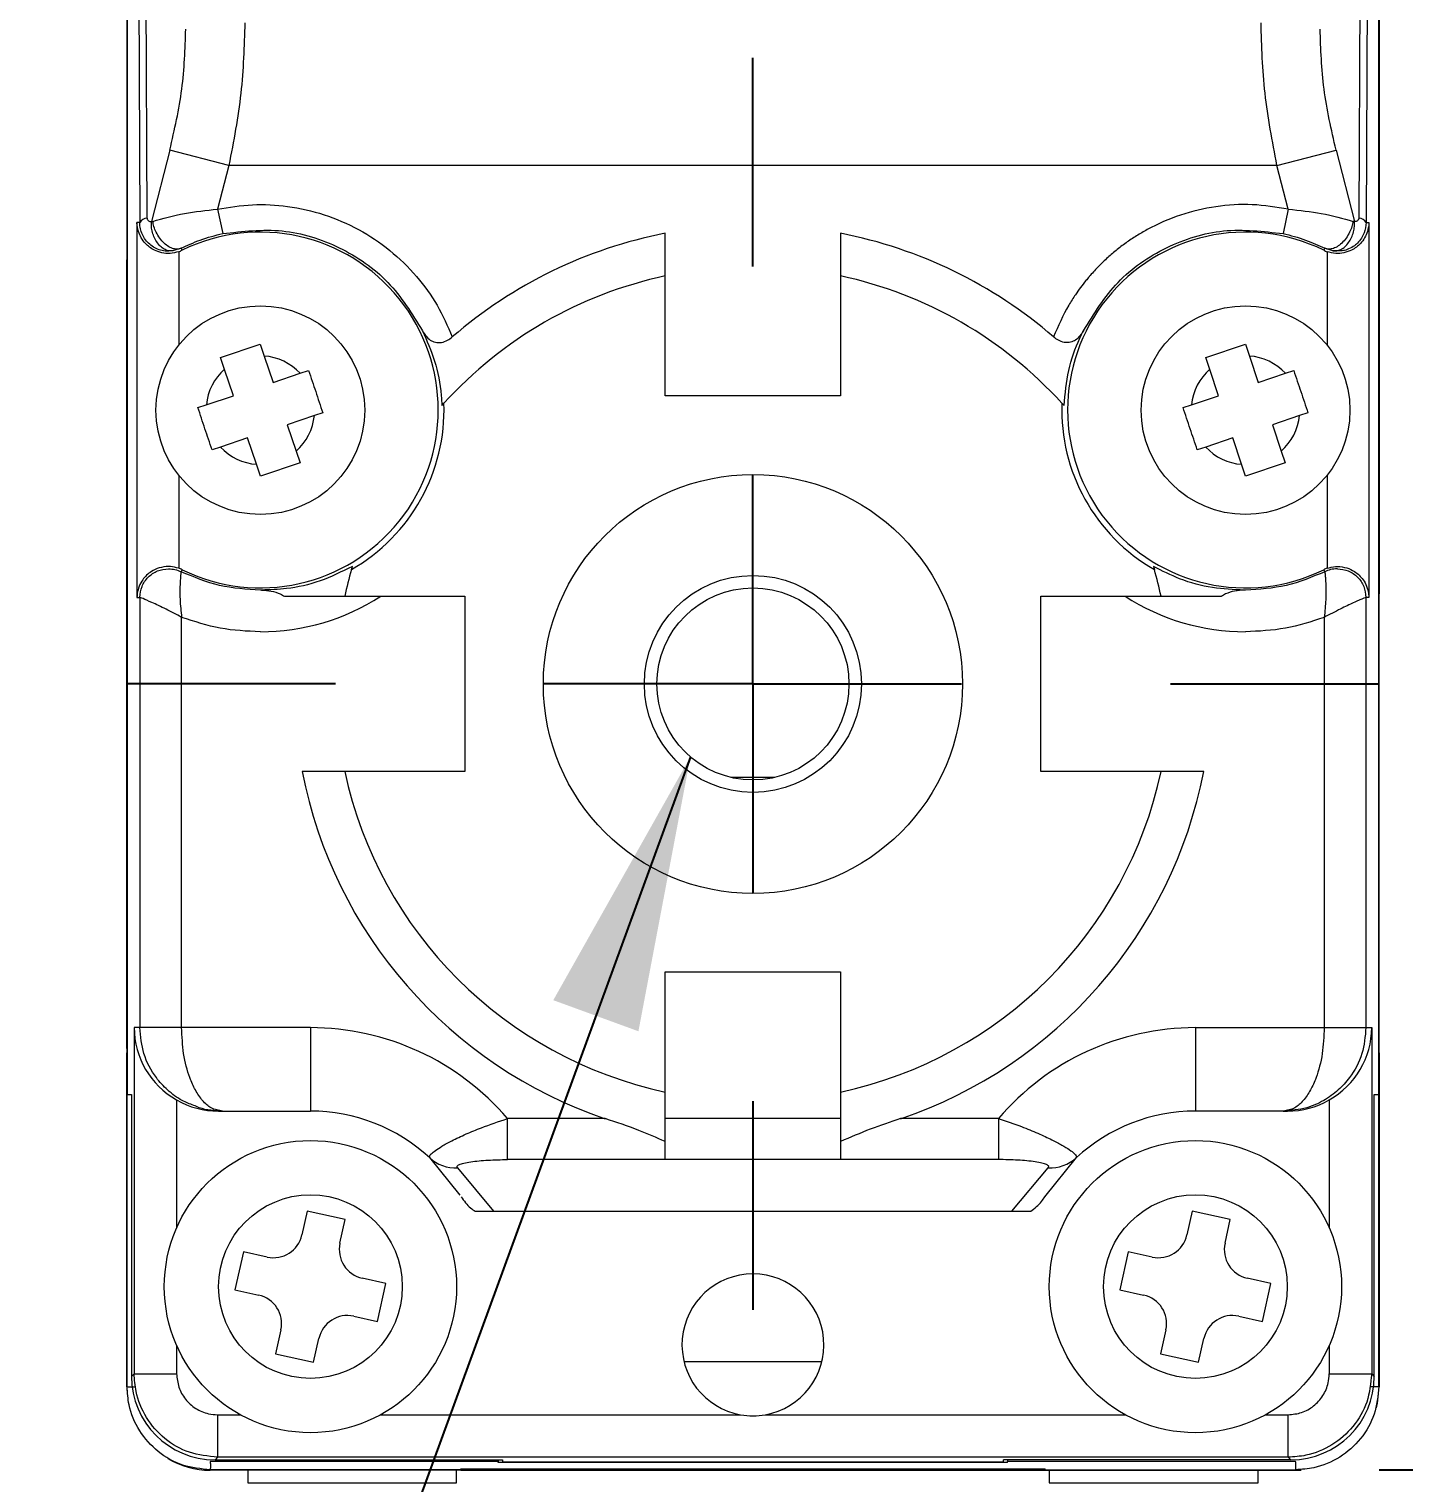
# Model space of a CAD drawing. Header units: inches. Extents: x 0.2 to 16.3, y 0.2 to 11.5.
# Drawn here: x 1.88 to 2.528, y 3.198 to 3.883 of the extents above; entities that cross this region are included whole.
import ezdxf

# ---------------------------------------------------------------- set-up
doc = ezdxf.new("R2010")
doc.units = ezdxf.units.IN
doc.header["$MEASUREMENT"] = 0
doc.linetypes.add('CENTERX2', pattern=[0.8, 0.5, -0.1, 0.1, -0.1])
doc.layers.add('CENTER_LINE', color=7, linetype='CENTERX2')
doc.styles.add('SLDTEXTSTYLE0', font='TXT', dxfattribs={"width": 0.7})
doc.dimstyles.new('SLDDIMSTYLE3', dxfattribs={"dimtxt": 0.15748, "dimasz": 0.13, "dimexe": 0, "dimexo": 0.0625, "dimgap": 0.03937, "dimtad": 1, "dimdec": 3, "dimrnd": 1e-09, "dimdsep": 46, "dimtxsty": 'SLDTEXTSTYLE0', "dimsah": 1, "dimcen": 0.09, "dimadec": 0, "dimazin": 2, "dimtfac": 1, "dimtdec": 3, "dimtofl": 0, "dimtmove": 0, "dimatfit": 3, "dimfxl": 1, "dimfrac": 2, "dimtolj": 1, "dimtzin": 12, "dimarcsym": 0})
doc.dimstyles.new('SLDDIMSTYLE6', dxfattribs={"dimtxt": 0.18, "dimasz": 0.13, "dimexe": 0, "dimexo": 0.0625, "dimgap": 0, "dimtad": 0, "dimtih": 1, "dimtoh": 1, "dimdec": 0, "dimrnd": 1e-09, "dimzin": 0, "dimdsep": 46, "dimtxsty": 'Standard', "dimsah": 1, "dimcen": 0.09, "dimadec": 0, "dimazin": 0, "dimtfac": 0.13, "dimtdec": 0, "dimtofl": 0, "dimtmove": 0, "dimatfit": 3, "dimfxl": 1, "dimfrac": 2, "dimtolj": 1, "dimtzin": 0, "dimarcsym": 0})

# ---------------------------------------------------------------- blocks, each defined once
blk = doc.blocks.new('_D_26')
at = {"layer": 'CENTER_LINE'}
for p, q in [((3.01056, 3.5744), (3.01056, 4.19251)), ((2.55596, 3.5744), (3.04993, 3.5744)), ((3.01056, 3.20377), (3.01056, 3.5744)), ((2.5166, 3.20377), (3.04993, 3.20377))]:
    blk.add_line(p, q, dxfattribs=at)
for points in [[(3.01056, 3.5744), (2.99056, 3.4444), (3.03056, 3.4444)], [(3.01056, 3.20377), (3.03056, 3.33377), (2.99056, 3.33377)]]:
    blk.add_solid(points, dxfattribs=at)
at = {"layer": 'CENTER_LINE', "insert": (2.80755, 3.70957), "char_height": 0.15748, "attachment_point": 1, "rotation": 90, "style": 'SLDTEXTSTYLE0'}
blk.add_mtext('0.371', dxfattribs=at)
blk = doc.blocks.new('SW_CENTERMARKSYMBOL_5')
at = {"layer": 'CENTER_LINE', "color": 0}
for p, q in [((0, 0.19685), (0, 0.29528)), ((0, 0), (0, 0.09843)), ((-0.19685, 0), (-0.29528, 0)), ((0, 0), (-0.09843, 0)), ((0, 0), (0, -0.09843)), ((0, 0), (0.09843, 0)), ((0.19685, 0), (0.29528, 0)), ((0, -0.19685), (0, -0.29528))]:
    blk.add_line(p, q, dxfattribs=at)

msp = doc.modelspace()

# ---------------------------------------------------------------- linework, layer by layer
at = {"color": 7, "linetype": 'Continuous', "lineweight": 18}
for p, q in [((1.92604, 4.2115), (1.92604, 3.77449)), ((1.92639, 3.38079), (1.92639, 4.11693)), ((1.93066, 4.10914), (1.93217, 3.79201)), ((1.93563, 3.79417), (1.93414, 4.11125)), ((2.5085, 4.11125), (2.50701, 3.79417)), ((2.51198, 4.10914), (2.51046, 3.79201)), ((2.51639, 3.38079), (2.51639, 3.97085)), ((2.51659, 3.97085), (2.51659, 3.77449)), ((1.94637, 3.82623), (1.93764, 3.79249)), ((1.97421, 3.81902), (1.94637, 3.82623)), ((2.46843, 3.81902), (2.49627, 3.82623)), ((2.49627, 3.82623), (2.505, 3.79249)), ((1.97421, 3.81902), (1.96887, 3.79838)), ((2.46843, 3.81902), (1.97421, 3.81902)), ((2.47377, 3.79838), (2.46843, 3.81902)), ((1.93764, 3.79249), (1.9383, 3.7926)), ((1.96887, 3.79838), (1.97132, 3.78683)), ((2.47377, 3.79838), (2.47131, 3.78683)), ((2.505, 3.79249), (2.50434, 3.7926)), ((1.93217, 3.79201), (1.93086, 3.79201)), ((1.93086, 3.79201), (1.93086, 3.61524)), ((2.17998, 3.76686), (2.17998, 3.78695)), ((2.26266, 3.78695), (2.26266, 3.76686)), ((2.51046, 3.79201), (2.51178, 3.79201)), ((2.51178, 3.79201), (2.51178, 3.61524)), ((1.95167, 3.77988), (1.9478, 3.77866)), ((1.95212, 3.77896), (1.95167, 3.77988)), ((2.49097, 3.77988), (2.49052, 3.77896)), ((2.49483, 3.77866), (2.49097, 3.77988)), ((1.92604, 3.77449), (1.92639, 3.77449)), ((1.92604, 3.61692), (1.92604, 3.7744)), ((1.92604, 3.7744), (1.92639, 3.7744)), ((2.51639, 3.77449), (2.51659, 3.77449)), ((2.51639, 3.7744), (2.51659, 3.7744)), ((2.51659, 3.7744), (2.51659, 3.61692)), ((1.92604, 3.61504), (1.92604, 3.77055)), ((1.92604, 3.77055), (1.92639, 3.77055)), ((2.17998, 3.71023), (2.17998, 3.76686)), ((2.26266, 3.76686), (2.26266, 3.71023)), ((2.51659, 3.77055), (2.51639, 3.77055)), ((2.51659, 3.61504), (2.51659, 3.77055)), ((1.97032, 3.7284), (1.98898, 3.73466)), ((1.98898, 3.73466), (1.99086, 3.72906)), ((2.43488, 3.7284), (2.45355, 3.73466)), ((2.45355, 3.73466), (2.45542, 3.72906)), ((1.97219, 3.7228), (1.97032, 3.7284)), ((1.99086, 3.72906), (1.99502, 3.71663)), ((2.43676, 3.7228), (2.43488, 3.7284)), ((2.45542, 3.72906), (2.45959, 3.71663)), ((1.97636, 3.71037), (1.97219, 3.7228)), ((1.99502, 3.71663), (2.00781, 3.72092)), ((2.00781, 3.72092), (2.01179, 3.72225)), ((2.44093, 3.71037), (2.43676, 3.7228)), ((2.45959, 3.71663), (2.47238, 3.72092)), ((2.47238, 3.72092), (2.47635, 3.72225)), ((1.96357, 3.70608), (1.97636, 3.71037)), ((2.26266, 3.71023), (2.17998, 3.71023)), ((2.42814, 3.70608), (2.44093, 3.71037)), ((1.9596, 3.70475), (1.96357, 3.70608)), ((2.07462, 3.70567), (2.07562, 3.70677)), ((2.36702, 3.70677), (2.36801, 3.70567)), ((2.42417, 3.70475), (2.42814, 3.70608)), ((2.0145, 3.70099), (2.00171, 3.6967)), ((2.00171, 3.6967), (2.00588, 3.68427)), ((2.01847, 3.70232), (2.0145, 3.70099)), ((2.47907, 3.70099), (2.46628, 3.6967)), ((2.46628, 3.6967), (2.47044, 3.68427)), ((2.48304, 3.70232), (2.47907, 3.70099)), ((1.98305, 3.69044), (1.97026, 3.68615)), ((1.98721, 3.67801), (1.98305, 3.69044)), ((2.44761, 3.69044), (2.43482, 3.68615)), ((2.45178, 3.67801), (2.44761, 3.69044)), ((1.97026, 3.68615), (1.96628, 3.68482)), ((2.00588, 3.68427), (2.00776, 3.67867)), ((2.43482, 3.68615), (2.43085, 3.68482)), ((2.47044, 3.68427), (2.47232, 3.67867)), ((1.98909, 3.67241), (1.98721, 3.67801)), ((2.00776, 3.67867), (1.98909, 3.67241)), ((2.45366, 3.67241), (2.45178, 3.67801)), ((2.47232, 3.67867), (2.45366, 3.67241)), ((1.95167, 3.62736), (1.95212, 3.62829)), ((2.03202, 3.6284), (2.03243, 3.62983)), ((2.41021, 3.62983), (2.41062, 3.6284)), ((2.49052, 3.62829), (2.49097, 3.62736)), ((1.92604, 3.40244), (1.92604, 3.61504)), ((1.93086, 3.61524), (1.93223, 3.61524)), ((1.93223, 3.61524), (1.93223, 3.41229)), ((1.98964, 3.6187), (1.98904, 3.61869)), ((2.00041, 3.61574), (2.02886, 3.61574)), ((2.02886, 3.61574), (2.08549, 3.61574)), ((2.08549, 3.61574), (2.08549, 3.53306)), ((2.35715, 3.61574), (2.41378, 3.61574)), ((2.35715, 3.53306), (2.35715, 3.61574)), ((2.41378, 3.61574), (2.44223, 3.61574)), ((2.4536, 3.61869), (2.45299, 3.6187)), ((2.5104, 3.61524), (2.5104, 3.41229)), ((2.51178, 3.61524), (2.5104, 3.61524)), ((2.51659, 3.40244), (2.51659, 3.61504)), ((1.95192, 3.41229), (1.95192, 3.60582)), ((2.4907, 3.60581), (2.49072, 3.41229)), ((2.02886, 3.53306), (2.00877, 3.53306)), ((2.08549, 3.53306), (2.02886, 3.53306)), ((2.41378, 3.53306), (2.35715, 3.53306)), ((2.43387, 3.53306), (2.41378, 3.53306)), ((2.23159, 3.53031), (2.21104, 3.53031)), ((2.17998, 3.38194), (2.17998, 3.43858)), ((2.17998, 3.43858), (2.26266, 3.43858)), ((2.26266, 3.43858), (2.26266, 3.38194)), ((1.93223, 3.41229), (1.92955, 3.41229)), ((1.92955, 3.41229), (1.92955, 3.24906)), ((2.01266, 3.41229), (1.95192, 3.41229)), ((2.01266, 3.41229), (2.01266, 3.37292)), ((2.42998, 3.41229), (2.49072, 3.41229)), ((2.42998, 3.41229), (2.42998, 3.37292)), ((2.49072, 3.41229), (2.5104, 3.41229)), ((2.5104, 3.41229), (2.51309, 3.41229)), ((2.51309, 3.41229), (2.51309, 3.24906)), ((1.92604, 3.40244), (1.92604, 3.40039)), ((1.92604, 3.40244), (1.92619, 3.40244)), ((1.92619, 3.24299), (1.92619, 3.40244)), ((2.51645, 3.40244), (2.51659, 3.40244)), ((2.51645, 3.24299), (2.51645, 3.40244)), ((2.51659, 3.40039), (2.51659, 3.40244)), ((1.92619, 3.40039), (1.92604, 3.40039)), ((1.92604, 3.24291), (1.92604, 3.40039)), ((2.51645, 3.40039), (2.51659, 3.40039)), ((2.51659, 3.40039), (2.51659, 3.24291)), ((1.92639, 3.38079), (1.92831, 3.38079)), ((1.92831, 3.38079), (1.92831, 3.24782)), ((2.17998, 3.35855), (2.17998, 3.38194)), ((2.26266, 3.38194), (2.26266, 3.35855)), ((2.51433, 3.38079), (2.51639, 3.38079)), ((2.51433, 3.24782), (2.51433, 3.38079)), ((1.94958, 3.37819), (1.94958, 3.31786)), ((2.49306, 3.37819), (2.49306, 3.31786)), ((1.96927, 3.37292), (1.97126, 3.37292)), ((1.97126, 3.37292), (2.01266, 3.37292)), ((2.15168, 3.36937), (2.10558, 3.36937)), ((2.10558, 3.35007), (2.10558, 3.36937)), ((2.26266, 3.36937), (2.17998, 3.36937)), ((2.33706, 3.36937), (2.29096, 3.36937)), ((2.33706, 3.36937), (2.33706, 3.35007)), ((2.47138, 3.37292), (2.42998, 3.37292)), ((2.47138, 3.37292), (2.47337, 3.37292)), ((2.17998, 3.35007), (2.17998, 3.35855)), ((2.26266, 3.35855), (2.26266, 3.35007)), ((2.06876, 3.35097), (2.08304, 3.33335)), ((2.17998, 3.35007), (2.10558, 3.35007)), ((2.26266, 3.35007), (2.17998, 3.35007)), ((2.33706, 3.35007), (2.26266, 3.35007)), ((2.35894, 3.33253), (2.37388, 3.35097)), ((2.09916, 3.32567), (2.08211, 3.34613)), ((2.34348, 3.32567), (2.36052, 3.34613)), ((2.01116, 3.32577), (2.00867, 3.31456)), ((2.02909, 3.32179), (2.01116, 3.32577)), ((2.0266, 3.31058), (2.02909, 3.32179)), ((2.09916, 3.32567), (2.34348, 3.32567)), ((2.42848, 3.32577), (2.42599, 3.31456)), ((2.44641, 3.32179), (2.42848, 3.32577)), ((2.44393, 3.31058), (2.44641, 3.32179)), ((1.98102, 3.30658), (1.97704, 3.28865)), ((1.99223, 3.3041), (1.98102, 3.30658)), ((2.39834, 3.30658), (2.39436, 3.28865)), ((2.40955, 3.3041), (2.39834, 3.30658)), ((2.04828, 3.29165), (2.03707, 3.29414)), ((2.0443, 3.27372), (2.04828, 3.29165)), ((2.4656, 3.29165), (2.45439, 3.29414)), ((2.46162, 3.27372), (2.4656, 3.29165)), ((1.97704, 3.28865), (1.98825, 3.28616)), ((2.39436, 3.28865), (2.40557, 3.28616)), ((2.03309, 3.2762), (2.0443, 3.27372)), ((2.45041, 3.2762), (2.46162, 3.27372)), ((1.99871, 3.26972), (1.99622, 3.25851)), ((2.01416, 3.25453), (2.01665, 3.26574)), ((2.41603, 3.26972), (2.41355, 3.25851)), ((2.43148, 3.25453), (2.43397, 3.26574)), ((1.94958, 3.26244), (1.94958, 3.24906)), ((1.99622, 3.25851), (2.01416, 3.25453)), ((2.41355, 3.25851), (2.43148, 3.25453)), ((2.49306, 3.26244), (2.49306, 3.24906)), ((2.25382, 3.25472), (2.18882, 3.25472)), ((1.92955, 3.24906), (1.92831, 3.24782)), ((1.92955, 3.24906), (1.94958, 3.24906)), ((2.49306, 3.24906), (2.51309, 3.24906)), ((2.51309, 3.24906), (2.51433, 3.24782)), ((1.92604, 3.24291), (1.92608, 3.24119)), ((1.96891, 3.22972), (1.97956, 3.22972)), ((1.96891, 3.22972), (1.96891, 3.20969)), ((2.04575, 3.22972), (2.21552, 3.22972)), ((2.22711, 3.22972), (2.39689, 3.22972)), ((2.46307, 3.22972), (2.47373, 3.22972)), ((2.47373, 3.20969), (2.47373, 3.22972)), ((1.96891, 3.20969), (1.96767, 3.20846)), ((2.47373, 3.20969), (1.96891, 3.20969)), ((2.47373, 3.20969), (2.47496, 3.20846)), ((2.10124, 3.20762), (1.96541, 3.20762)), ((2.08352, 3.20377), (1.96541, 3.20377)), ((2.08352, 3.20354), (1.96541, 3.20354)), ((1.96767, 3.20846), (2.10321, 3.20846)), ((1.98313, 3.20354), (1.98313, 3.19763)), ((2.08155, 3.19763), (2.08155, 3.20354)), ((2.08352, 3.20425), (2.35911, 3.20425)), ((2.08352, 3.20377), (2.08352, 3.20425)), ((2.08352, 3.20377), (2.08352, 3.20354)), ((2.08352, 3.20354), (2.08549, 3.20354)), ((2.08549, 3.20354), (2.08549, 3.20425)), ((2.08549, 3.20354), (2.35715, 3.20354)), ((2.10124, 3.20846), (2.10124, 3.20762)), ((2.10124, 3.20714), (2.10124, 3.20762)), ((2.3414, 3.20714), (2.10124, 3.20714)), ((2.10321, 3.20846), (2.10321, 3.20756)), ((2.10321, 3.20756), (2.33943, 3.20756)), ((2.47496, 3.20846), (2.33943, 3.20846)), ((2.33943, 3.20756), (2.33943, 3.20846)), ((2.3414, 3.20846), (2.3414, 3.20762)), ((2.3414, 3.20714), (2.3414, 3.20762)), ((2.47723, 3.20762), (2.3414, 3.20762)), ((2.35715, 3.20354), (2.35715, 3.20425)), ((2.35715, 3.20354), (2.35911, 3.20354)), ((2.35911, 3.20377), (2.35911, 3.20425)), ((2.35911, 3.20354), (2.35911, 3.20377)), ((2.35911, 3.20377), (2.47723, 3.20377)), ((2.35911, 3.20354), (2.47722, 3.20354)), ((2.36108, 3.20354), (2.36108, 3.19763)), ((2.45951, 3.19763), (2.45951, 3.20354)), ((2.47722, 3.20354), (2.47983, 3.20362)), ((1.98313, 3.19763), (2.08155, 3.19763)), ((2.36108, 3.19763), (2.45951, 3.19763))]:
    msp.add_line(p, q, dxfattribs=at)
at = {"color": 8, "linetype": 'Continuous', "lineweight": 18}
for p, q in [((1.9478, 3.77866), (1.94592, 3.77857)), ((2.49672, 3.77867), (2.49483, 3.77866)), ((1.95054, 3.7783), (1.95054, 3.7342)), ((2.4921, 3.7783), (2.4921, 3.7342)), ((1.95054, 3.67287), (1.95054, 3.62895)), ((2.4921, 3.67287), (2.4921, 3.62895))]:
    msp.add_line(p, q, dxfattribs=at)
at = {"color": 7, "linetype": 'Continuous', "lineweight": 18, "flags": 128}
msp.add_lwpolyline([(2.51532, 3.23298), (2.51584, 3.23523), (2.51659, 3.24291)], dxfattribs=at)
at = {"color": 7, "linetype": 'Continuous', "lineweight": 18}
for centre, radius in [((1.98904, 3.70354), 0.04921), ((2.4536, 3.70354), 0.04921), ((2.22132, 3.5744), 0.09882), ((2.22132, 3.5744), 0.05118), ((2.22132, 3.5744), 0.04528), ((2.01266, 3.29015), 0.0689), ((2.42998, 3.29015), 0.0689), ((2.01266, 3.29015), 0.04331), ((2.42998, 3.29015), 0.04331)]:
    msp.add_circle(centre, radius, dxfattribs=at)
for centre, radius, start, end in [((1.93584, 3.78999), 0.00419, 92.8684, 151.15593), ((2.5068, 3.78999), 0.00419, 28.84509, 87.13117), ((1.98904, 3.70363), 0.08389, 243.89612, 116.10388), ((2.22132, 3.5744), 0.21654, 101.00584, 130.89061), ((2.22132, 3.5744), 0.21654, 49.10939, 78.99416), ((2.4536, 3.70363), 0.08389, 63.89612, 296.10388), ((1.94573, 3.79201), 0.01453, 289.34492, 296.10388), ((2.49691, 3.79201), 0.01453, 243.89612, 250.65508), ((2.22132, 3.5744), 0.19685, 102.12235, 137.74369), ((2.22132, 3.5744), 0.19685, 42.25631, 77.87765), ((1.98904, 3.70354), 0.02559, 42.79227, 85.91924), ((2.4536, 3.70354), 0.02559, 42.79227, 85.91924), ((1.98904, 3.70354), 0.02559, 131.15897, 174.28594), ((2.4536, 3.70354), 0.02559, 131.15897, 174.28594), ((1.98904, 3.70363), 0.08664, 299.74165, 2.08246), ((2.4536, 3.70363), 0.08664, 177.91754, 240.25835), ((1.98904, 3.70354), 0.02559, 311.15897, 354.28594), ((2.4536, 3.70354), 0.02559, 311.15897, 354.28594), ((1.98904, 3.70354), 0.02559, 222.79227, 265.91924), ((2.4536, 3.70354), 0.02559, 222.79227, 265.91924), ((1.94573, 3.61524), 0.01453, 63.89612, 70.65508), ((2.22132, 3.5744), 0.19685, 164.08042, 167.87765), ((2.22132, 3.5744), 0.19685, 12.12235, 15.91958), ((2.49691, 3.61524), 0.01453, 109.34492, 116.10388), ((1.98904, 3.70363), 0.10461, 270, 302.85003), ((2.4536, 3.70363), 0.10461, 237.14997, 270), ((2.22132, 3.5744), 0.21654, 191.00584, 251.24061), ((2.22132, 3.5744), 0.19685, 192.12235, 257.87765), ((2.22132, 3.5744), 0.19685, 282.12235, 347.87765), ((2.22132, 3.5744), 0.21654, 288.75939, 348.99416), ((2.01266, 3.29024), 0.12205, 40.41773, 90), ((2.42998, 3.29024), 0.12205, 90, 139.58227), ((2.01266, 3.29024), 0.08268, 47.27154, 90), ((2.42998, 3.29024), 0.08268, 90, 132.72846), ((2.08125, 3.3646), 0.01849, 227.47679, 272.6664), ((2.36138, 3.3646), 0.01849, 267.3336, 312.52321), ((1.99521, 3.31755), 0.01378, 257.48214, 347.48214), ((2.41254, 3.31755), 0.01378, 257.48214, 347.48214), ((2.04005, 3.30759), 0.01378, 167.48214, 257.48214), ((2.45738, 3.30759), 0.01378, 167.48214, 257.48214), ((2.22132, 3.26268), 0.03346, 279.97078, 260.02922), ((1.98526, 3.27271), 0.01378, 347.48214, 77.48214), ((2.40258, 3.27271), 0.01378, 347.48214, 77.48214), ((2.0301, 3.26275), 0.01378, 77.48214, 167.48214), ((2.44742, 3.26275), 0.01378, 77.48214, 167.48214), ((2.22132, 3.26268), 0.03346, 260.02922, 279.97078), ((1.96541, 3.24291), 0.03937, 239.39534, 270)]:
    msp.add_arc(centre, radius, start, end, dxfattribs=at)
for centre, major_axis, ratio, start_param, end_param in [((1.96961, 3.41229), (0.04006, 0), 0.982697, 3.141593, 4.188702), ((2.47303, 3.41229), (0.04006, 0), 0.982697, 5.236076, 6.283185), ((1.96927, 3.41229), (-0.03938, 0), 0.999848, 1.04711, 1.570796), ((2.47337, 3.41229), (-0.03938, 0), 0.999848, 1.570796, 2.094483), ((1.96769, 3.24783), (0.02785, 0.02785), 0.999695, 2.356347, 3.926839), ((2.47495, 3.24783), (0.02785, -0.02785), 0.999695, 5.497939, 7.068431)]:
    msp.add_ellipse(centre, major_axis=major_axis, ratio=ratio, start_param=start_param, end_param=end_param, dxfattribs=at)
for points, knots in [([(1.94637, 3.82623), (1.94856, 3.83582), (1.9529, 3.85485), (1.95356, 3.87386), (1.95388, 3.88329)], [0, 0, 0, 0, 0.504154, 1, 1, 1, 1]), ([(1.98172, 3.88627), (1.9814, 3.87521), (1.98074, 3.85288), (1.9764, 3.83037), (1.97421, 3.81902)], [0, 0, 0, 0, 0.495576, 1, 1, 1, 1]), ([(2.46843, 3.81902), (2.46624, 3.83037), (2.46189, 3.85288), (2.46124, 3.87521), (2.46092, 3.88627)], [0, 0, 0, 0, 0.504417, 1, 1, 1, 1]), ([(2.49627, 3.82623), (2.49408, 3.83582), (2.48973, 3.85485), (2.48908, 3.87386), (2.48876, 3.88329)], [0, 0, 0, 0, 0.504153, 1, 1, 1, 1]), ([(1.96887, 3.79838), (1.97433, 3.79926), (1.98527, 3.80104), (2.0023, 3.80006), (2.01929, 3.79626), (2.03559, 3.78918), (2.05042, 3.77932), (2.06281, 3.76712), (2.07291, 3.75334), (2.07735, 3.74318), (2.07957, 3.73809)], [0, 0, 0, 0, 0.120906, 0.241922, 0.37068, 0.499996, 0.628724, 0.758069, 0.878795, 1, 1, 1, 1]), ([(2.47377, 3.79838), (2.46812, 3.79928), (2.45681, 3.80109), (2.43958, 3.79996), (2.42283, 3.79603), (2.41048, 3.79065), (2.40214, 3.78577), (2.39723, 3.78249), (2.39252, 3.77892), (2.38805, 3.77506), (2.38382, 3.77094), (2.38113, 3.76794), (2.37933, 3.76583), (2.37705, 3.76308), (2.37381, 3.75871), (2.36826, 3.75007), (2.36527, 3.74318), (2.36307, 3.73809)], [0, 0, 0, 0, 0.12494, 0.249881, 0.374821, 0.499762, 0.542833, 0.585904, 0.628977, 0.672007, 0.715033, 0.758052, 0.760065, 0.775676, 0.836184, 0.879124, 1, 1, 1, 1]), ([(1.93563, 3.79417), (1.93564, 3.79404), (1.93566, 3.79378), (1.93584, 3.79328), (1.93625, 3.79281), (1.93688, 3.79244), (1.93738, 3.79247), (1.93764, 3.79249)], [0, 0, 0, 0, 0.1057871, 0.2139945, 0.4591085, 0.7270717, 1, 1, 1, 1]), ([(1.9478, 3.77866), (1.94723, 3.77863), (1.94602, 3.77857), (1.94412, 3.7792), (1.94223, 3.78045), (1.94049, 3.78234), (1.9391, 3.78471), (1.93815, 3.78733), (1.93763, 3.78998), (1.93764, 3.79168), (1.93764, 3.79249)], [0, 0, 0, 0, 0.113183, 0.235918, 0.365964, 0.5, 0.634036, 0.764082, 0.886817, 1, 1, 1, 1]), ([(1.9383, 3.7926), (1.94309, 3.79396), (1.95213, 3.79652), (1.96351, 3.79778), (1.96887, 3.79838)], [0, 0, 0, 0, 0.529808, 1, 1, 1, 1]), ([(1.95167, 3.77988), (1.95115, 3.77971), (1.95007, 3.77934), (1.94807, 3.77958), (1.94585, 3.78053), (1.94359, 3.78227), (1.94154, 3.78463), (1.93993, 3.78732), (1.93882, 3.79005), (1.93847, 3.79178), (1.9383, 3.7926)], [0, 0, 0, 0, 0.110626, 0.23271, 0.363836, 0.5, 0.636164, 0.76729, 0.889374, 1, 1, 1, 1]), ([(2.47377, 3.79838), (2.47913, 3.79778), (2.49051, 3.79652), (2.49955, 3.79396), (2.50434, 3.7926)], [0, 0, 0, 0, 0.470945, 1, 1, 1, 1]), ([(2.50434, 3.7926), (2.50417, 3.79178), (2.50382, 3.79005), (2.5027, 3.78732), (2.50109, 3.78463), (2.49905, 3.78227), (2.49678, 3.78053), (2.49456, 3.77958), (2.49257, 3.77934), (2.49148, 3.77971), (2.49097, 3.77988)], [0, 0, 0, 0, 0.110626, 0.23271, 0.363836, 0.5, 0.636164, 0.76729, 0.889374, 1, 1, 1, 1]), ([(2.49483, 3.77866), (2.49544, 3.77863), (2.49669, 3.77857), (2.49865, 3.77927), (2.50057, 3.78059), (2.50228, 3.78254), (2.50364, 3.78492), (2.50453, 3.78751), (2.50501, 3.79008), (2.505, 3.79171), (2.505, 3.79249)], [0, 0, 0, 0, 0.118146, 0.244995, 0.37775, 0.512674, 0.645653, 0.772913, 0.891593, 1, 1, 1, 1]), ([(2.50701, 3.79417), (2.507, 3.79404), (2.50698, 3.79377), (2.5068, 3.79327), (2.50638, 3.7928), (2.50574, 3.79245), (2.50525, 3.79248), (2.505, 3.79249)], [0, 0, 0, 0, 0.107272, 0.216266, 0.463262, 0.73307, 1, 1, 1, 1]), ([(1.95054, 3.7783), (1.9492, 3.77795), (1.94652, 3.77725), (1.94247, 3.77766), (1.93829, 3.77916), (1.93405, 3.78248), (1.93148, 3.78708), (1.93089, 3.79054), (1.93086, 3.79197), (1.93086, 3.79201)], [0, 0, 0, 0, 0.1177634, 0.2353944, 0.3574371, 0.5477834, 0.8125842, 0.9949669, 1, 1, 1, 1]), ([(1.94592, 3.77857), (1.94557, 3.77854), (1.94425, 3.77845), (1.94197, 3.77894), (1.93923, 3.78001), (1.93681, 3.78169), (1.9348, 3.78383), (1.93331, 3.78634), (1.93235, 3.78911), (1.93223, 3.79104), (1.93217, 3.79201)], [0, 0, 0, 0, 0.048473, 0.185416, 0.322525, 0.459803, 0.595659, 0.730926, 0.865681, 1, 1, 1, 1]), ([(1.95167, 3.77988), (1.95453, 3.78123), (1.95882, 3.78325), (1.96585, 3.78554), (1.96952, 3.7864), (1.97132, 3.78683)], [0, 0, 0, 0, 0.50598, 0.757681, 1, 1, 1, 1]), ([(1.97132, 3.78683), (1.98071, 3.7879), (1.99949, 3.79005), (2.02689, 3.78136), (2.05062, 3.76515), (2.06051, 3.74904), (2.06546, 3.74099)], [0, 0, 0, 0, 0.25, 0.5, 0.75, 1, 1, 1, 1]), ([(2.37718, 3.74099), (2.38213, 3.74904), (2.39202, 3.76515), (2.41575, 3.78136), (2.44315, 3.79005), (2.46192, 3.7879), (2.47131, 3.78683)], [0, 0, 0, 0, 0.25, 0.5, 0.75, 1, 1, 1, 1]), ([(2.47131, 3.78683), (2.47311, 3.7864), (2.47679, 3.78554), (2.48382, 3.78324), (2.48811, 3.78123), (2.49097, 3.77988)], [0, 0, 0, 0, 0.242384, 0.494157, 1, 1, 1, 1]), ([(2.51178, 3.79201), (2.51178, 3.79197), (2.51174, 3.79054), (2.51116, 3.78708), (2.50859, 3.78248), (2.50435, 3.77916), (2.50017, 3.77766), (2.49612, 3.77725), (2.49344, 3.77795), (2.4921, 3.7783)], [0, 0, 0, 0, 0.005034, 0.187416, 0.452217, 0.642563, 0.764606, 0.882237, 1, 1, 1, 1]), ([(2.51046, 3.79201), (2.51029, 3.79035), (2.51002, 3.78774), (2.50832, 3.78454), (2.50657, 3.78238), (2.50426, 3.78052), (2.50179, 3.77931), (2.49916, 3.77854), (2.49754, 3.77863), (2.49672, 3.77867)], [0, 0, 0, 0, 0.230756, 0.360845, 0.50045, 0.619436, 0.773828, 0.885337, 1, 1, 1, 1]), ([(2.06546, 3.74099), (2.06753, 3.73635), (2.07172, 3.72695), (2.07413, 3.71469), (2.07454, 3.70727), (2.07462, 3.70567)], [0, 0, 0, 0, 0.433854, 0.877719, 1, 1, 1, 1]), ([(2.06546, 3.74099), (2.06651, 3.73935), (2.06803, 3.73699), (2.07149, 3.73542), (2.07435, 3.7353), (2.07725, 3.73631), (2.07883, 3.73752), (2.07957, 3.73809)], [0, 0, 0, 0, 0.381572, 0.550126, 0.720262, 0.867847, 1, 1, 1, 1]), ([(2.37718, 3.74099), (2.37612, 3.73935), (2.3746, 3.73699), (2.37115, 3.73542), (2.36828, 3.7353), (2.36539, 3.73631), (2.36381, 3.73752), (2.36307, 3.73809)], [0, 0, 0, 0, 0.381547, 0.550115, 0.720266, 0.867861, 1, 1, 1, 1]), ([(2.36801, 3.70567), (2.36856, 3.71129), (2.36967, 3.72272), (2.37373, 3.73396), (2.37661, 3.73983), (2.37718, 3.74099)], [0, 0, 0, 0, 0.437761, 0.888995, 1, 1, 1, 1]), ([(1.95054, 3.62895), (1.94923, 3.6293), (1.94763, 3.62973), (1.94447, 3.62983), (1.9412, 3.62931), (1.93685, 3.62721), (1.93281, 3.62318), (1.93113, 3.61879), (1.93087, 3.61593), (1.93086, 3.61528), (1.93086, 3.61524)], [0, 0, 0, 0, 0.11544, 0.141145, 0.277216, 0.412411, 0.624676, 0.915152, 0.994966, 1, 1, 1, 1]), ([(1.93223, 3.61524), (1.93244, 3.61701), (1.93284, 3.62054), (1.93596, 3.625), (1.94042, 3.62813), (1.94396, 3.62853), (1.94573, 3.62873)], [0, 0, 0, 0, 0.25, 0.5, 0.75, 1, 1, 1, 1]), ([(1.94573, 3.62873), (1.94676, 3.62867), (1.94881, 3.62855), (1.95072, 3.62776), (1.95167, 3.62736)], [0, 0, 0, 0, 0.5, 1, 1, 1, 1]), ([(2.03243, 3.62983), (2.02736, 3.62733), (2.01707, 3.62226), (2.00269, 3.61913), (1.99357, 3.61883), (1.98964, 3.6187)], [0, 0, 0, 0, 0.3559805, 0.7229169, 1, 1, 1, 1]), ([(2.45299, 3.6187), (2.44799, 3.61891), (2.4379, 3.61935), (2.42352, 3.62309), (2.41431, 3.62775), (2.41021, 3.62983)], [0, 0, 0, 0, 0.352221, 0.711319, 1, 1, 1, 1]), ([(2.49691, 3.62873), (2.49583, 3.62867), (2.49377, 3.62854), (2.49188, 3.62774), (2.49097, 3.62736)], [0, 0, 0, 0, 0.5237, 1, 1, 1, 1]), ([(2.4921, 3.62895), (2.49341, 3.6293), (2.49501, 3.62973), (2.49817, 3.62983), (2.50144, 3.62931), (2.50579, 3.62721), (2.50983, 3.62318), (2.5115, 3.61879), (2.51176, 3.61593), (2.51178, 3.61528), (2.51178, 3.61524)], [0, 0, 0, 0, 0.11544, 0.141145, 0.277216, 0.412411, 0.624676, 0.915152, 0.994966, 1, 1, 1, 1]), ([(2.49691, 3.62873), (2.49868, 3.62853), (2.50221, 3.62813), (2.50667, 3.625), (2.50979, 3.62054), (2.5102, 3.61701), (2.5104, 3.61524)], [0, 0, 0, 0, 0.25, 0.5, 0.75, 1, 1, 1, 1]), ([(1.95167, 3.62736), (1.95165, 3.62725), (1.95161, 3.62705), (1.95146, 3.62565), (1.95128, 3.62348), (1.9511, 3.61982), (1.95105, 3.6139), (1.95161, 3.60866), (1.95192, 3.60582)], [0, 0, 0, 0, 0.12306, 0.248493, 0.377059, 0.509618, 0.734984, 1, 1, 1, 1]), ([(1.98904, 3.61869), (1.98256, 3.61907), (1.96961, 3.61982), (1.95765, 3.62484), (1.95167, 3.62736)], [0, 0, 0, 0, 0.5, 1, 1, 1, 1]), ([(2.49097, 3.62736), (2.48499, 3.62484), (2.47303, 3.61982), (2.46008, 3.61907), (2.4536, 3.61869)], [0, 0, 0, 0, 0.5, 1, 1, 1, 1]), ([(2.49097, 3.62736), (2.49099, 3.62725), (2.49102, 3.62705), (2.49117, 3.62565), (2.49135, 3.62347), (2.49153, 3.61982), (2.49158, 3.6139), (2.49101, 3.60865), (2.4907, 3.60581)], [0, 0, 0, 0, 0.123087, 0.248535, 0.377103, 0.509653, 0.735072, 1, 1, 1, 1]), ([(1.95192, 3.60582), (1.94944, 3.60714), (1.94441, 3.60983), (1.93779, 3.61288), (1.93408, 3.61453), (1.93251, 3.61515), (1.93233, 3.61521), (1.93223, 3.61524)], [0, 0, 0, 0, 0.260217, 0.529104, 0.765257, 0.882426, 1, 1, 1, 1]), ([(1.98964, 3.6187), (1.99268, 3.61844), (1.99646, 3.61812), (1.99976, 3.61613), (2.00041, 3.61574)], [0, 0, 0, 0, 0.8045019, 1, 1, 1, 1]), ([(2.45299, 3.6187), (2.44995, 3.61844), (2.44618, 3.61812), (2.44288, 3.61613), (2.44223, 3.61574)], [0, 0, 0, 0, 0.804617, 1, 1, 1, 1]), ([(2.5104, 3.61524), (2.51031, 3.61521), (2.51011, 3.61514), (2.50888, 3.61464), (2.507, 3.61384), (2.5037, 3.61233), (2.4982, 3.60978), (2.49328, 3.60717), (2.4907, 3.60581)], [0, 0, 0, 0, 0.119498, 0.23974, 0.361536, 0.485663, 0.730817, 1, 1, 1, 1]), ([(1.97126, 3.37292), (1.96942, 3.37322), (1.96616, 3.37376), (1.96181, 3.37759), (1.95841, 3.38247), (1.95517, 3.38964), (1.95251, 3.39958), (1.95211, 3.40814), (1.95192, 3.41229)], [0, 0, 0, 0, 0.191389, 0.339653, 0.480936, 0.608398, 0.809867, 1, 1, 1, 1]), ([(2.49072, 3.41229), (2.49053, 3.40813), (2.49013, 3.39958), (2.48747, 3.38964), (2.48423, 3.38248), (2.48085, 3.37761), (2.47649, 3.37377), (2.47323, 3.37322), (2.47138, 3.37292)], [0, 0, 0, 0, 0.190183, 0.391587, 0.518897, 0.659859, 0.807345, 1, 1, 1, 1]), ([(2.5104, 3.41229), (2.51002, 3.40813), (2.50923, 3.39958), (2.50382, 3.38965), (2.49732, 3.38248), (2.49048, 3.37762), (2.48172, 3.37377), (2.47512, 3.37322), (2.47138, 3.37292)], [0, 0, 0, 0, 0.190182, 0.391587, 0.518814, 0.659859, 0.807214, 1, 1, 1, 1]), ([(1.97126, 3.37292), (1.96751, 3.37308), (1.9628, 3.37328), (1.95848, 3.37524), (1.9576, 3.37564)], [0, 0, 0, 0, 0.797018, 1, 1, 1, 1]), ([(2.06876, 3.35097), (2.06878, 3.35147), (2.06883, 3.35248), (2.07338, 3.35571), (2.07942, 3.35902), (2.0858, 3.36206), (2.09458, 3.3657), (2.10141, 3.36798), (2.10558, 3.36937)], [0, 0, 0, 0, 0.195533, 0.397857, 0.520192, 0.662414, 0.794289, 1, 1, 1, 1]), ([(2.17998, 3.35855), (2.17586, 3.36037), (2.16672, 3.36441), (2.15701, 3.36761), (2.15168, 3.36937)], [0, 0, 0, 0, 0.450985, 1, 1, 1, 1]), ([(2.29096, 3.36937), (2.28615, 3.36778), (2.27645, 3.36457), (2.26728, 3.36056), (2.26266, 3.35855)], [0, 0, 0, 0, 0.496019, 1, 1, 1, 1]), ([(2.33706, 3.36937), (2.34075, 3.36815), (2.34727, 3.366), (2.35576, 3.36253), (2.3622, 3.35953), (2.36858, 3.35614), (2.37372, 3.35262), (2.37383, 3.35151), (2.37388, 3.35097)], [0, 0, 0, 0, 0.182297, 0.322117, 0.457609, 0.574043, 0.791757, 1, 1, 1, 1]), ([(2.08211, 3.34613), (2.08193, 3.34641), (2.08156, 3.34695), (2.08272, 3.34775), (2.08497, 3.34847), (2.08933, 3.34925), (2.09635, 3.34992), (2.10247, 3.35002), (2.10558, 3.35007)], [0, 0, 0, 0, 0.119629, 0.235882, 0.354499, 0.47966, 0.73658, 1, 1, 1, 1]), ([(2.36052, 3.34613), (2.3607, 3.3464), (2.36106, 3.34694), (2.35994, 3.34774), (2.35768, 3.34846), (2.35333, 3.34925), (2.34629, 3.34992), (2.34016, 3.35002), (2.33706, 3.35007)], [0, 0, 0, 0, 0.118245, 0.235831, 0.351657, 0.479645, 0.73658, 1, 1, 1, 1]), ([(2.0837, 3.33253), (2.08506, 3.33063), (2.08695, 3.32799), (2.08961, 3.32618), (2.09034, 3.32567)], [0, 0, 0, 0, 0.7219284, 1, 1, 1, 1]), ([(2.35229, 3.32567), (2.35415, 3.3271), (2.35672, 3.32907), (2.35846, 3.33178), (2.35894, 3.33253)], [0, 0, 0, 0, 0.721901, 1, 1, 1, 1]), ([(2.09034, 3.32567), (2.09075, 3.32567), (2.09154, 3.32567), (2.09315, 3.32567), (2.09494, 3.32567), (2.09654, 3.32567), (2.0979, 3.32567), (2.09878, 3.32567), (2.09916, 3.32567)], [0, 0, 0, 0, 0.302904, 0.5868, 0.763479, 0.863466, 0.940683, 1, 1, 1, 1]), ([(2.34348, 3.32567), (2.344, 3.32567), (2.34505, 3.32567), (2.34669, 3.32567), (2.34922, 3.32567), (2.35098, 3.32567), (2.35192, 3.32567), (2.35229, 3.32567)], [0, 0, 0, 0, 0.081806, 0.163008, 0.304881, 0.721802, 1, 1, 1, 1]), ([(1.96891, 3.20969), (1.96438, 3.21015), (1.95542, 3.21105), (1.94358, 3.21799), (1.93476, 3.22805), (1.93018, 3.23906), (1.92973, 3.24626), (1.92955, 3.24906)], [0, 0, 0, 0, 0.219954, 0.43457, 0.649243, 0.863978, 1, 1, 1, 1]), ([(1.94958, 3.24906), (1.94978, 3.24691), (1.9502, 3.24261), (1.95348, 3.23683), (1.95836, 3.23244), (1.96383, 3.23005), (1.96745, 3.22981), (1.96891, 3.22972)], [0, 0, 0, 0, 0.21219, 0.423972, 0.641513, 0.855056, 1, 1, 1, 1]), ([(2.47373, 3.22972), (2.47587, 3.22993), (2.48017, 3.23034), (2.48596, 3.23363), (2.49034, 3.23851), (2.49274, 3.24397), (2.49297, 3.24759), (2.49306, 3.24906)], [0, 0, 0, 0, 0.212202, 0.4239986, 0.6415206, 0.855071, 1, 1, 1, 1]), ([(2.51309, 3.24906), (2.51263, 3.24452), (2.51173, 3.23557), (2.50479, 3.22373), (2.49473, 3.21491), (2.48373, 3.21033), (2.47652, 3.20987), (2.47373, 3.20969)], [0, 0, 0, 0, 0.219897, 0.434512, 0.649185, 0.86392, 1, 1, 1, 1]), ([(1.92619, 3.24299), (1.92691, 3.24293), (1.92819, 3.24281), (1.92947, 3.24294), (1.93004, 3.24299)], [0, 0, 0, 0, 0.560005, 1, 1, 1, 1]), ([(1.96541, 3.20377), (1.961, 3.2042), (1.95218, 3.20507), (1.94043, 3.21183), (1.93156, 3.22179), (1.92686, 3.23281), (1.92638, 3.2401), (1.92619, 3.24299)], [0, 0, 0, 0, 0.2147035, 0.4294078, 0.6440927, 0.8587702, 1, 1, 1, 1]), ([(2.51645, 3.24299), (2.51602, 3.23858), (2.51515, 3.22976), (2.50839, 3.21801), (2.49843, 3.20914), (2.48741, 3.20444), (2.48012, 3.20396), (2.47723, 3.20377)], [0, 0, 0, 0, 0.214704, 0.429408, 0.644093, 0.85877, 1, 1, 1, 1]), ([(2.5126, 3.24299), (2.51332, 3.24305), (2.5146, 3.24315), (2.51589, 3.24304), (2.51645, 3.24299)], [0, 0, 0, 0, 0.560004, 1, 1, 1, 1]), ([(1.96541, 3.20762), (1.96547, 3.2069), (1.96557, 3.20562), (1.96546, 3.20433), (1.96541, 3.20377)], [0, 0, 0, 0, 0.560004, 1, 1, 1, 1]), ([(2.47723, 3.20377), (2.47729, 3.20449), (2.47741, 3.20577), (2.47728, 3.20705), (2.47723, 3.20762)], [0, 0, 0, 0, 0.560005, 1, 1, 1, 1])]:
    msp.add_open_spline(points, degree=3, knots=knots, dxfattribs=at)
for points in [[(2.01179, 3.72225), (2.0129, 3.71893), (2.01513, 3.71229), (2.01736, 3.70564), (2.01847, 3.70232)], [(2.47635, 3.72225), (2.47747, 3.71893), (2.4797, 3.71229), (2.48192, 3.70564), (2.48304, 3.70232)], [(1.96628, 3.68482), (1.96517, 3.68814), (1.96294, 3.69479), (1.96071, 3.70143), (1.9596, 3.70475)], [(2.43085, 3.68482), (2.42974, 3.68814), (2.42751, 3.69479), (2.42528, 3.70143), (2.42417, 3.70475)], [(1.98904, 3.59901), (1.98269, 3.5993), (1.97001, 3.59986), (1.95795, 3.60383), (1.95192, 3.60582)], [(2.4907, 3.60581), (2.48468, 3.60383), (2.47262, 3.59986), (2.45994, 3.5993), (2.4536, 3.59901)], [(1.95192, 3.41229), (1.94937, 3.41229), (1.94426, 3.41229), (1.9378, 3.41229), (1.93323, 3.41229), (1.93257, 3.41229), (1.93223, 3.41229)]]:
    msp.add_open_spline(points, degree=3, dxfattribs=at)
at = {"color": 8, "linetype": 'Continuous', "lineweight": 18}
msp.add_open_spline([(1.9576, 3.37564), (1.95577, 3.37633), (1.95135, 3.378), (1.94534, 3.38251), (1.93881, 3.38962), (1.9334, 3.39959), (1.93262, 3.40814), (1.93223, 3.41229)], degree=3, knots=[0, 0, 0, 0, 0.130966, 0.316821, 0.484642, 0.749693, 1, 1, 1, 1], dxfattribs=at)

# ---------------------------------------------------------------- block references
at = {"layer": 'CENTER_LINE'}
msp.add_blockref('SW_CENTERMARKSYMBOL_5', (2.22132, 3.5744), dxfattribs=at)

# ---------------------------------------------------------------- dimensions: what is measured, and where the dimension line sits
dim = msp.add_linear_dim(base=(3.01056, 3.5744), p1=(2.47723, 3.20377), p2=(2.51659, 3.5744), angle=90, dimstyle='SLDDIMSTYLE3', dxfattribs=at)
dim.commit()
dim.dimension.update_dxf_attribs({"geometry": '_D_26', "text_midpoint": (3.01056, 3.95104), "dimtype": 160})

# ---------------------------------------------------------------- leaders
msp.add_leader([(2.19185, 3.54003), (1.87999, 2.6861)], dimstyle='SLDDIMSTYLE6', dxfattribs=at)

doc.saveas('drawing.dxf')
